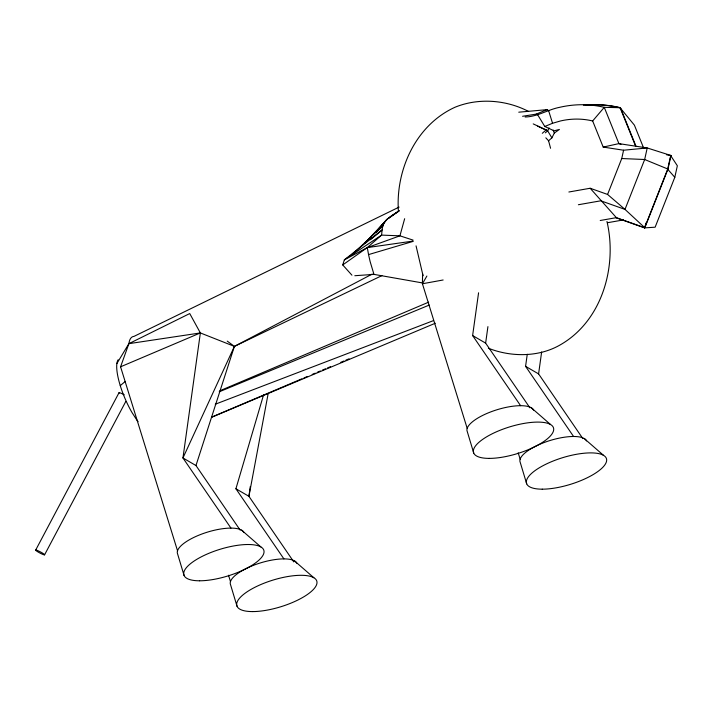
<?xml version="1.0" encoding="UTF-8"?>
<svg xmlns="http://www.w3.org/2000/svg" width="713" height="713" viewBox="0 0 713 713"><rect width="100%" height="100%" fill="white"/><g stroke="black" fill="none" stroke-linecap="round" stroke-linejoin="round"><path stroke-width="1.07" d="M398.407 211.217C395.51 169.783 415.946 124.989 454.992 107.253C478.396 97.636 506.355 99.82 528.6 111.469M416.053 245.86L422.586 273.739L422.426 283.756L467.193 428.37M116.879 363.541L128.884 343.666L189.729 313.56L200.362 332.935L182.956 457.969L230.95 528.11M250.299 486.453L248.926 496.319L293.792 561.906M520.606 405.697L472.621 335.556L478.575 292.785M529.884 407.791L485.633 343.122L487.924 326.625M573.564 436.481L525.579 366.348L527.264 354.281M582.833 438.584L538.591 373.906L541.639 351.972M268.159 393.629L248.926 496.319L235.914 488.761L263.578 394.85M645.942 223.017L644.828 227.768L624.998 209.399L607.583 194.444L621.745 158.527L623.581 150.22L647.217 147.965L670.969 155.496L667.965 169.079L644.828 227.768L616.371 217.652L590.168 188.259L568.876 192.002M616.077 217.768L644.534 227.884L667.671 169.195L670.434 156.7M644.534 227.884L655.131 227.197L674.801 177.314L677.35 165.773L670.675 155.612M351.919 275.173L342.73 264.933L344.343 259.88L382.132 229.925C382.605 219.925 392.168 215.486 399.432 210.62M240.219 530.205L195.968 465.536L234.399 346.384L372.231 274.059M404.654 218.704L399.931 235.825L367.293 247.598L344.343 259.88L381.571 235.112L399.931 235.825L413.112 240.121M177.528 550.784L120.577 366.803L128.884 343.666A53.52 14.759 67 0 1 133.973 336.393L399.111 207.1M545.347 132.841L547.637 130.809L549.099 127.939M550.57 148.268L548.582 140.791L551.88 137.867L554.331 133.046L559.393 129.445L554.09 130.827L544.785 126.477L537.78 114.989L536.256 114.107L522.576 116.281M35.703 550.035L119.053 392.649M44.554 554.874A5.071 0.615 27.9 0 0 38.609 551.006A5.071 0.615 27.9 0 0 37.228 551.479A5.071 0.615 27.9 0 0 44.554 554.874L125.818 401.428M426.882 276.047L422.426 283.756L443.147 279.986M544.785 126.477L552.557 123.269L560.543 120.952A79.571 71.772 -59.8 0 1 592.655 120.969L604.268 107.342L620.435 107.708L636.014 146.317M377.346 230.272L386.731 219.408L398.825 211.173M377.498 230.281L384.762 221.921L364.557 243.365M369.913 238.828L371.482 237.251M376.17 232.545L383.202 225.468L353.416 253.347M542.299 133.313L546.113 129.926L547.637 130.809L551.88 137.867M120.265 385.644L125.256 381.419M370.412 239.737L382.132 229.925L381.571 235.112L367.293 247.598L342.73 264.933M389.048 218.026L398.781 210.941M381.901 275.619L234.399 346.384L182.956 457.969L195.968 465.536M536.256 114.107L547.049 109.65L548.573 110.533L552.557 123.269M120.577 366.803L200.362 332.935L234.399 346.384L227.251 341.126M219.854 390.786L428.665 302.16M211.868 417.034L301.938 378.799M303.988 377.935L307.053 376.624M312.169 374.459L315.244 373.149M317.294 372.284L320.36 370.983M322.41 370.109L325.476 368.808M327.525 367.935L330.6 366.634M340.832 362.293L343.907 360.983M345.948 360.118L349.022 358.817M211.904 417.158L435.313 323.239M219.203 391.811L429.235 305.075M215.273 404.218L433.54 320.583M422.568 282.954L373.969 274.38L370.127 261.573L368.55 254.603L413.023 241.413M592.655 120.969L603.198 147.083L618.902 143.616L647.217 147.965L644.668 159.507L624.998 209.399L600.809 200.799L578.386 204.738M600.221 220.495L616.371 217.652M607.449 222.732L623.465 219.916M525.142 116.994C537.477 116.78 547.789 109.597 559.66 107.315A110.506 99.677 -59.8 0 1 604.268 107.342L618.902 143.616L620.987 144.365M128.884 343.666L200.362 332.935M412.97 241.092L367.293 247.598L368.55 254.603M518.761 112.191L547.049 109.65M354.824 275.717L373.969 274.38M621.745 158.527L644.668 159.507L667.965 169.079L667.796 168.642M666.673 154.837L670.969 155.496M603.198 147.083L623.581 150.22M590.168 188.259L607.583 194.444M488.378 348.229C510.455 356.972 537.424 357.338 558.689 345.743C601.727 322.303 617.636 267.09 606.959 221.458M533.226 123.902L546.113 129.926M537.727 126.174L547.637 130.809M472.621 335.556L485.633 343.122M525.579 366.348L538.591 373.906M584.205 438.513L603.51 455.322M531.247 407.72L550.552 424.529M294.54 560.926L313.845 577.735M241.582 530.133L260.887 546.942M545.819 137.832L548.582 140.791M667.671 169.195L674.801 177.314M585.328 105.078A130.016 117.271 -59.8 0 1 620.141 107.823L634.401 125.149L643.75 148.322M235.914 488.761L283.908 558.894M620.141 107.823L635.31 145.416M553.235 130.069L554.331 133.046M422.586 273.739L423.228 275.699M518.191 452.826L520.151 459.154M228.525 575.239L230.486 581.567M526.702 483.851L520.205 462.291A34.857 11.577 -17.2 0 1 548.778 440.91A34.857 11.577 -17.2 0 1 586.523 440.919M473.744 453.067L467.247 431.499A34.857 11.577 -17.2 0 1 495.82 410.118A34.857 11.577 -17.2 0 1 533.565 410.127M237.037 606.264L230.54 584.696A34.857 11.577 -17.2 0 1 259.113 563.323A34.857 11.577 -17.2 0 1 296.858 563.323M184.079 575.48L177.59 553.912A34.857 11.577 -17.2 0 1 206.155 532.531A34.857 11.577 -17.2 0 1 243.899 532.54M138.081 421.659A38.538 10.624 67 0 1 136.762 419.895L132.074 412.649A38.538 10.624 67 0 1 118.144 359.762M119.249 393.113A5.071 0.615 27.9 0 1 124.276 394.806M583.403 105.15A130.016 117.271 -59.8 0 1 620.435 107.708M199.622 580.792A41.835 13.895 -17.2 0 0 263.73 553.582A41.835 13.895 -17.2 0 0 208.258 553.573A41.835 13.895 -17.2 0 0 199.622 580.792M489.287 458.388A41.835 13.895 -17.2 0 0 553.395 431.178A41.835 13.895 -17.2 0 0 497.924 431.16A41.835 13.895 -17.2 0 0 489.287 458.388M542.245 489.171A41.835 13.895 -17.2 0 0 606.353 461.962A41.835 13.895 -17.2 0 0 550.882 461.953A41.835 13.895 -17.2 0 0 542.245 489.171M252.58 611.585A41.835 13.895 -17.2 0 0 316.688 584.375A41.835 13.895 -17.2 0 0 261.216 584.366A41.835 13.895 -17.2 0 0 252.58 611.585"/></g></svg>
